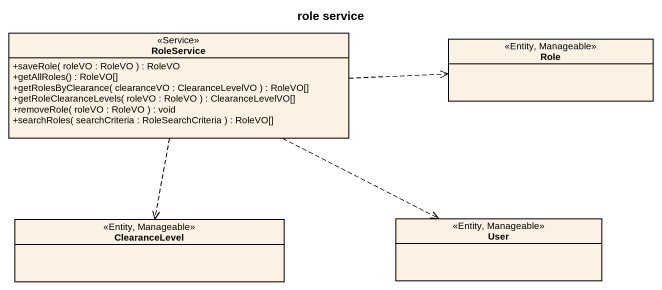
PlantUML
@startuml
title role service
hide circle
hide empty members
skinparam classAttributeIconSize 0
class RoleService <<Service>> {
  +saveRole( roleVO : RoleVO ) : RoleVO
  +getAllRoles() : RoleVO[]
  +getRolesByClearance( clearanceVO : ClearanceLevelVO ) : RoleVO[]
  +getRoleClearanceLevels( roleVO : RoleVO ) : ClearanceLevelVO[]
  +removeRole( roleVO : RoleVO ) : void
  +searchRoles( searchCriteria : RoleSearchCriteria ) : RoleVO[]
}
class Role <<Entity, Manageable>>
class ClearanceLevel <<Entity, Manageable>>
class User <<Entity, Manageable>>
RoleService .right.> Role
RoleService ..> ClearanceLevel
RoleService .right.> User
@enduml
